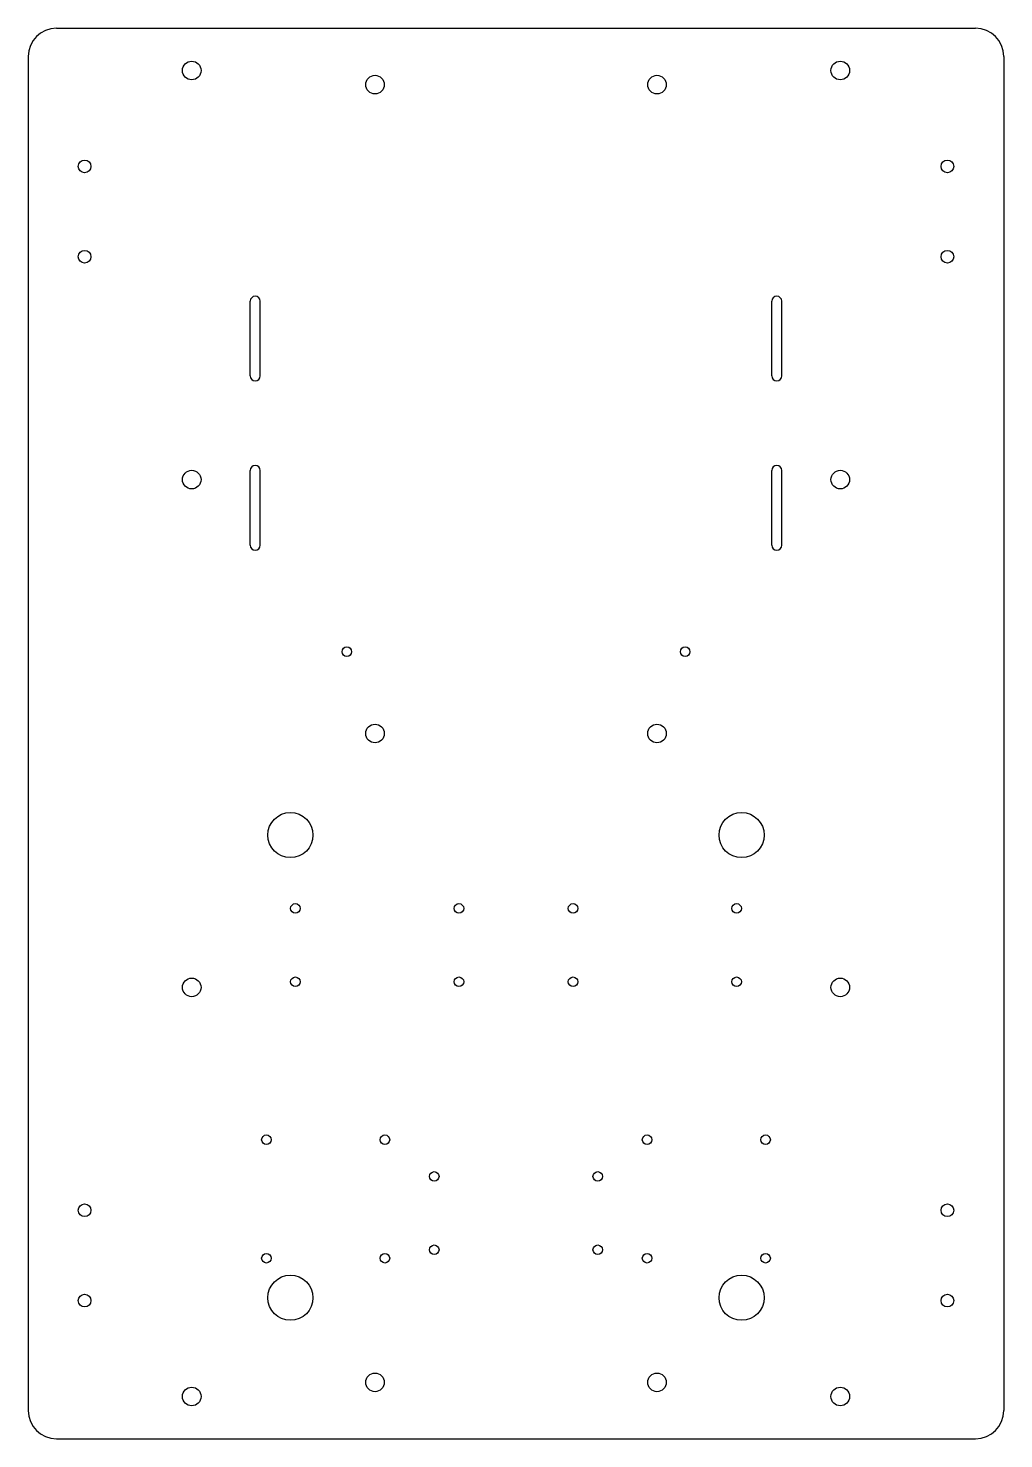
# Model space of a CAD drawing. Header units: millimetres. Extents: x -173 to 173, y -250 to 250.
import ezdxf

# ---------------------------------------------------------------- set-up
doc = ezdxf.new("R2010")
doc.units = ezdxf.units.MM

msp = doc.modelspace()

# ---------------------------------------------------------------- linework, layer by layer
at = {"layer": 'KESIM'}
for p, q in [((-163, 250), (163, 250)), ((-173, 240), (-173, -240)), ((173, 240), (173, -240)), ((-94.25, 126.75), (-94.25, 153.25)), ((-90.75, 126.75), (-90.75, 153.25)), ((90.75, 126.75), (90.75, 153.25)), ((94.25, 126.75), (94.25, 153.25)), ((-94.25, 66.75), (-94.25, 93.25)), ((-90.75, 66.75), (-90.75, 93.25)), ((90.75, 66.75), (90.75, 93.25)), ((94.25, 66.75), (94.25, 93.25)), ((-163, -250), (163, -250))]:
    msp.add_line(p, q, dxfattribs=at)
for centre, radius in [((-115, 235), 3.3), ((115, 235), 3.3), ((-50, 230), 3.3), ((50, 230), 3.3), ((-153, 201), 2.25), ((153, 201), 2.25), ((-153, 169), 2.25), ((153, 169), 2.25), ((-115, 90), 3.3), ((115, 90), 3.3), ((-60, 29), 1.7), ((60, 29), 1.7), ((-50, 0), 3.3), ((50, 0), 3.3), ((-80, -36), 8), ((80, -36), 8), ((-78.2353, -62), 1.7), ((-20.2353, -62), 1.7), ((20.2353, -62), 1.7), ((78.2353, -62), 1.7), ((-115, -90), 3.3), ((-78.2353, -88), 1.7), ((-20.2353, -88), 1.7), ((20.2353, -88), 1.7), ((78.2353, -88), 1.7), ((115, -90), 3.3), ((-88.5, -144), 1.7), ((-46.5, -144), 1.7), ((46.5, -144), 1.7), ((88.5, -144), 1.7), ((-29, -157), 1.7), ((29, -157), 1.7), ((-153, -169), 2.25), ((153, -169), 2.25), ((-88.5, -186), 1.7), ((-46.5, -186), 1.7), ((-29, -183), 1.7), ((29, -183), 1.7), ((46.5, -186), 1.7), ((88.5, -186), 1.7), ((-80, -200), 8), ((80, -200), 8), ((-153, -201), 2.25), ((153, -201), 2.25), ((-50, -230), 3.3), ((50, -230), 3.3), ((-115, -235), 3.3), ((115, -235), 3.3)]:
    msp.add_circle(centre, radius, dxfattribs=at)
for centre, radius, start, end in [((-163, 240), 10, 90, 180), ((163, 240), 10, 0, 90), ((-92.5, 153.25), 1.75, 0, 180), ((92.5, 153.25), 1.75, 0, 180), ((-92.5, 126.75), 1.75, 180, 270), ((-92.5, 126.75), 1.75, 270, 0), ((92.5, 126.75), 1.75, 180, 270), ((92.5, 126.75), 1.75, 270, 0), ((-92.5, 93.25), 1.75, 0, 180), ((92.5, 93.25), 1.75, 0, 180), ((-92.5, 66.75), 1.75, 180, 270), ((-92.5, 66.75), 1.75, 270, 0), ((92.5, 66.75), 1.75, 180, 270), ((92.5, 66.75), 1.75, 270, 0), ((-163, -240), 10, 180, 270), ((163, -240), 10, 270, 0)]:
    msp.add_arc(centre, radius, start, end, dxfattribs=at)

doc.saveas('drawing.dxf')
